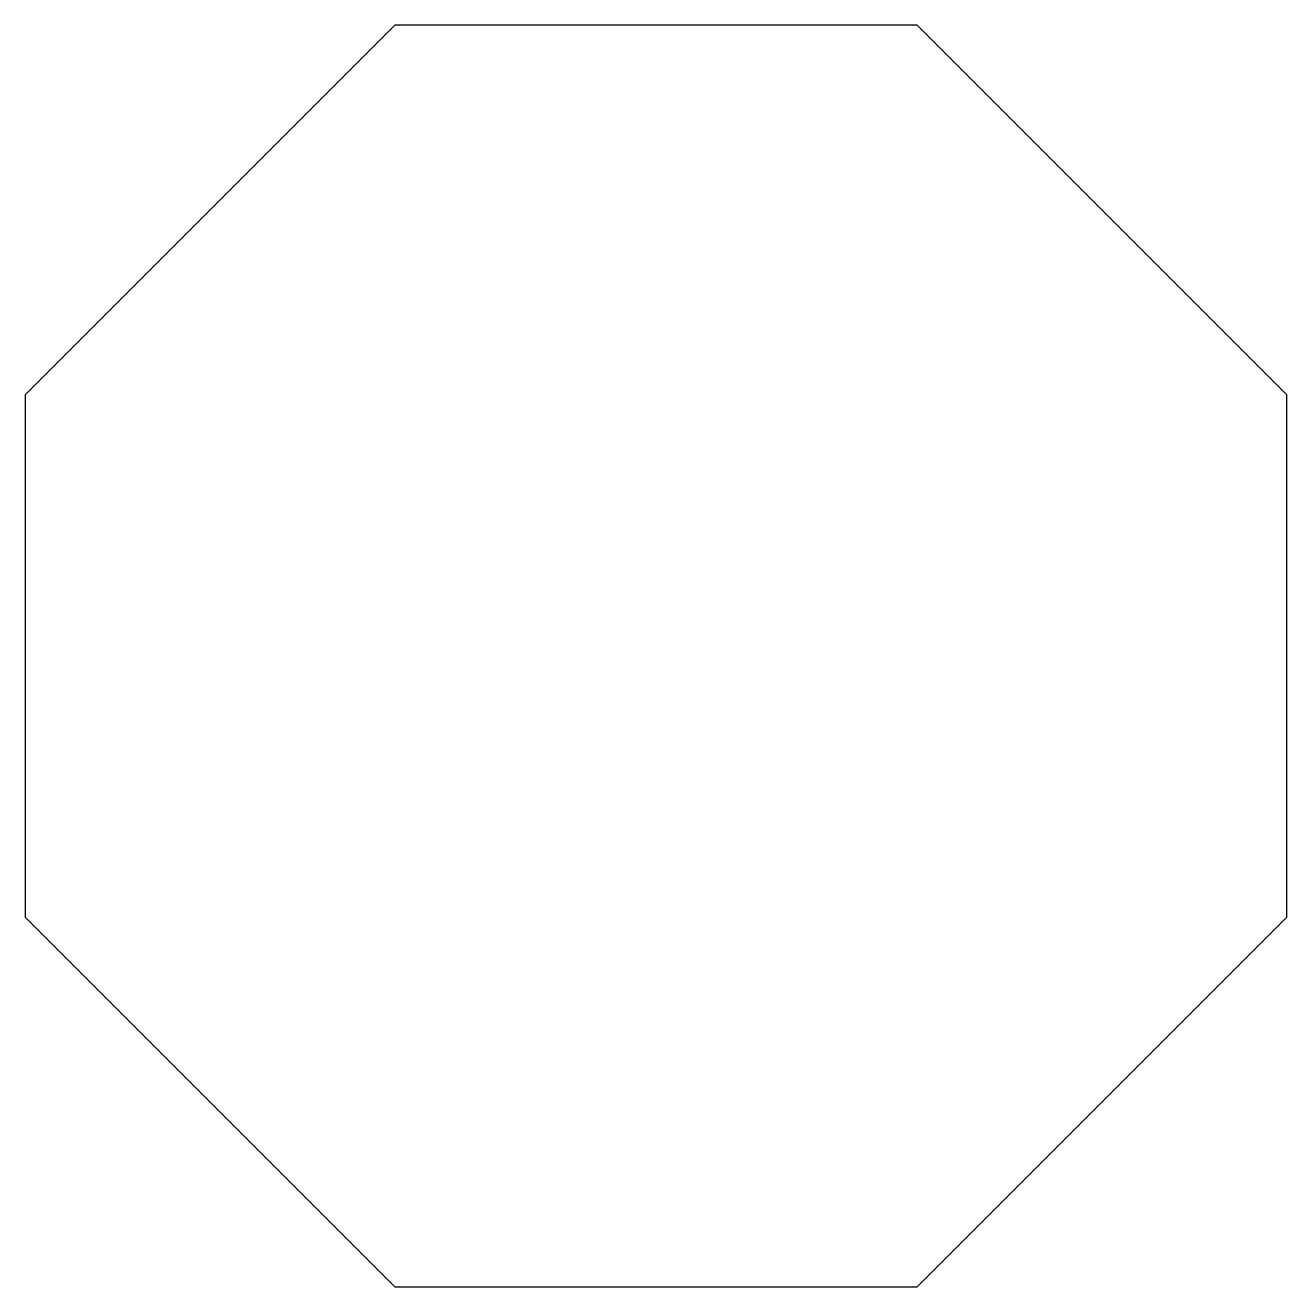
# Model space of a CAD drawing. Extents: x 132.5 to 202.5, y 118.9 to 188.9.
import ezdxf

# ---------------------------------------------------------------- set-up
doc = ezdxf.new("R2010")
doc.units = 0
doc.header["$LTSCALE"] = 12.7
doc.header["$MEASUREMENT"] = 0
doc.layers.add('VISIBLE', color=7, linetype='CONTINUOUS')

msp = doc.modelspace()

# ---------------------------------------------------------------- linework, layer by layer
at = {"layer": 'VISIBLE'}
for p, q in [((152.985, 188.907), (132.483, 168.404)), ((181.98, 188.907), (152.985, 188.907)), ((202.483, 168.404), (181.98, 188.907)), ((132.483, 168.404), (132.483, 139.409)), ((202.483, 139.409), (202.483, 168.404)), ((132.483, 139.409), (152.985, 118.907)), ((181.98, 118.907), (202.483, 139.409)), ((152.985, 118.907), (181.98, 118.907))]:
    msp.add_line(p, q, dxfattribs=at)

doc.saveas('drawing.dxf')
